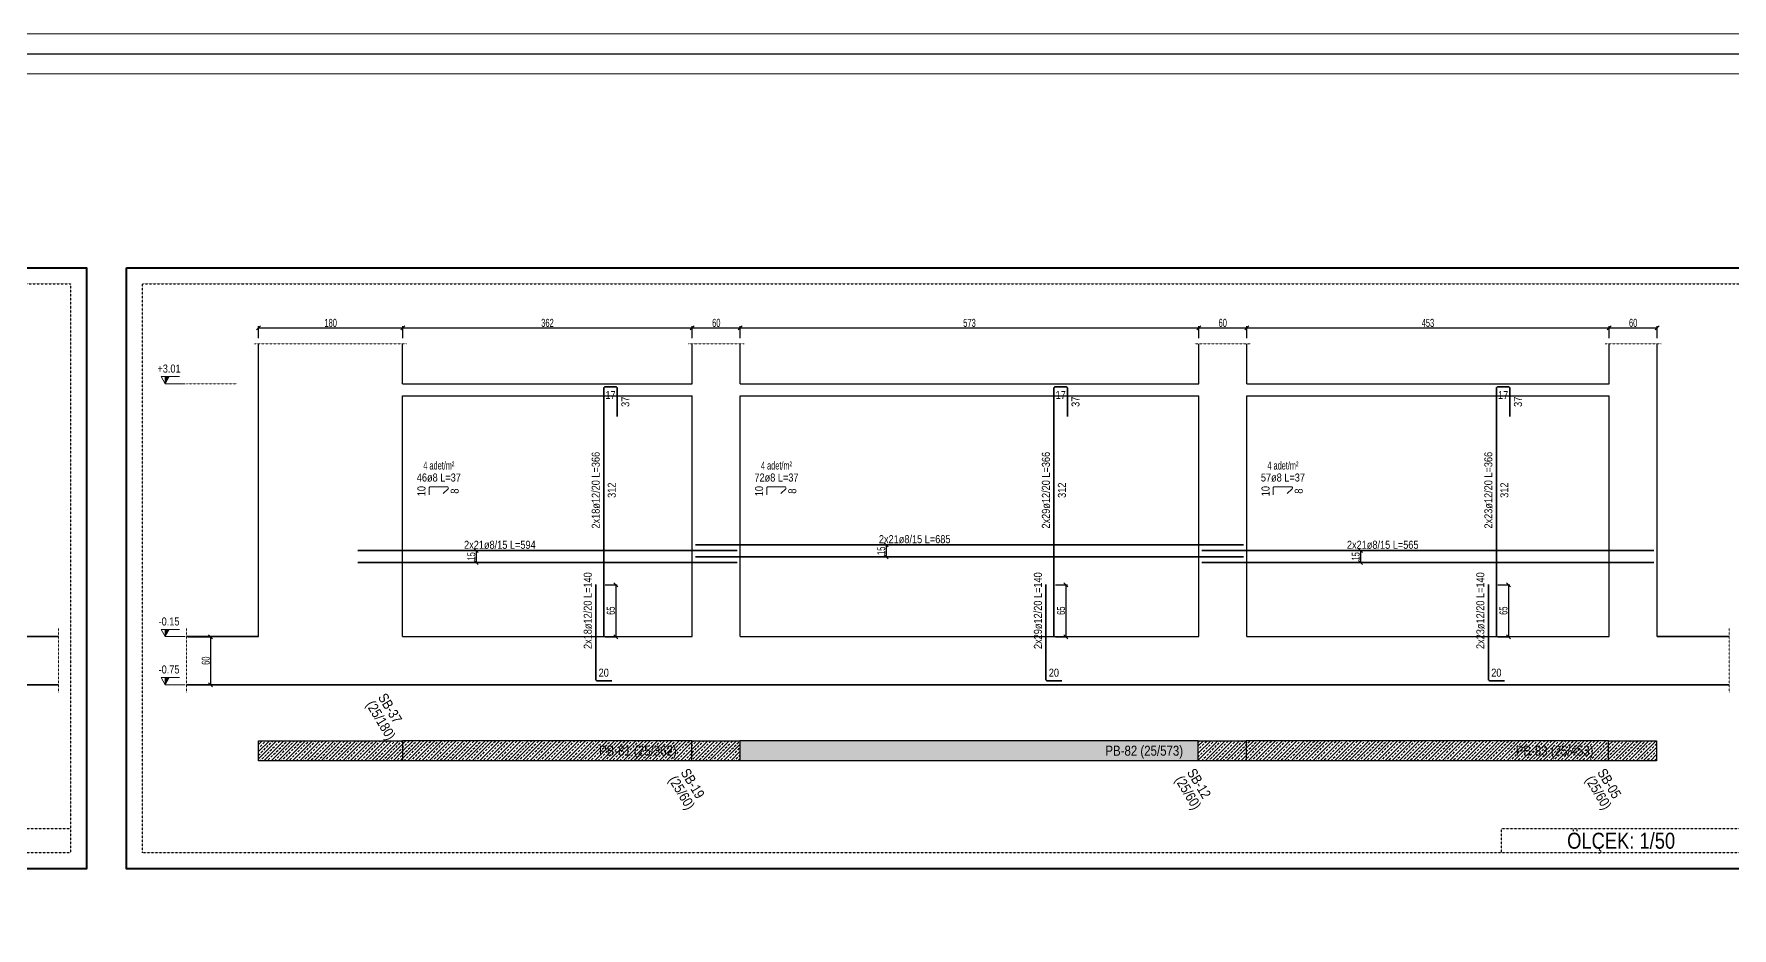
# Model space of a CAD drawing. Header units: millimetres. Extents: x -267 to 94375, y 6431 to 10838.
# Drawn here: x 48595 to 50718, y 9615 to 10732 of the extents above; entities that cross this region are included whole.
import ezdxf
from ezdxf.enums import TextEntityAlignment as Align

# ---------------------------------------------------------------- set-up
doc = ezdxf.new("R2010")
doc.units = ezdxf.units.MM
doc.header["$LTSCALE"] = 0.0001
doc.linetypes.add('DASHED', pattern=[19.05, 12.7, -6.35])
for name, color, linetype, lineweight in [('CIROZ (BEYKENT)', 140, 'Continuous', 20), ('DETAY ANTET (BEYKENT)', 5, 'Continuous', 40), ('DONATI (BEYKENT)', 4, 'Continuous', 35), ('DONATI YAZISI (BEYKENT)', 3, 'Continuous', 20), ('DOSEME (BEYKENT)', 2, 'Continuous', 30), ('KESIT GORUNUS (BEYKENT)', 253, 'DASHED', 20), ('KESIT SINIRI (BEYKENT)', 241, 'DASHED', 20), ('KOLON (BEYKENT)', 3, 'Continuous', 30), ('KOLON ISMI (BEYKENT)', 91, 'Continuous', 20), ('KOT CIZGI (BEYKENT)', 120, 'Continuous', 20), ('KOT YAZI (BEYKENT)', 7, 'Continuous', 20), ('OLCU (BEYKENT)', 14, 'Continuous', 20), ('PERDE (BEYKENT)', 6, 'Continuous', 30), ('PERDE ISMI (BEYKENT)', 240, 'Continuous', 20), ('SHEETSUMMARY-50', 152, 'Continuous', 20), ('SheetView', 40, 'Continuous', 20), ('SheetViewOut', 231, 'Continuous', 20), ('TARAMA (BEYKENT)', 252, 'Continuous', 25), ('TEMEL (BEYKENT)', 2, 'Continuous', 35), ('YAZI (BEYKENT)', 140, 'Continuous', 20)]:
    doc.layers.add(name, color=color, linetype=linetype, lineweight=lineweight)
doc.styles.add('DONATI YAZISI (BEYKENT)', font='')
doc.styles.add('KLNOLC-50', font='bahnschrift light condensed', dxfattribs={"width": 0.75, "height": 10})
doc.styles.add('KOT (BEYKENT)', font='')
doc.styles.add('YAZI (BEYKENT)', font='')
doc.styles.get('DONATI YAZISI (BEYKENT)').set_extended_font_data('Bahnschrift Light Condensed')
doc.styles.get('KOT (BEYKENT)').set_extended_font_data('Bahnschrift Light Condensed')
doc.styles.get('YAZI (BEYKENT)').set_extended_font_data('Bahnschrift Light Condensed')
doc.dimstyles.new('KLNOLC-50', dxfattribs={"dimtxt": 10, "dimasz": 5, "dimexe": 2, "dimexo": 2, "dimgap": 1, "dimtad": 1, "dimdec": 1, "dimrnd": 0.5, "dimzin": 12, "dimdsep": 46, "dimtxsty": 'KLNOLC-50', "dimblk": 'OBLIQUE', "dimblk1": 'OBLIQUE', "dimblk2": 'OBLIQUE', "dimcen": 0, "dimclrt": 7, "dimadec": 0, "dimazin": 0, "dimtfac": 1, "dimtdec": 4, "dimtix": 1, "dimtmove": 2, "dimatfit": 3, "dimfxl": 1, "dimtzin": 0, "dimarcsym": 0})
pattern_1 = [(45, (5257.2945, -1697.129), (-4.4901281, 4.4901281), []), (45, (5261.7847, -1697.129), (-4.4901281, 4.4901281), [3.175, -1.5875])]

# ---------------------------------------------------------------- blocks, each defined once
blk = doc.blocks.new('_Oblique')
at = {"color": 0, "linetype": 'ByBlock', "lineweight": -2}
blk.add_line((-0.5, -0.5), (0.5, 0.5), dxfattribs=at)
blk = doc.blocks.new('*D373')
at = {"layer": 'DEFPOINTS', "color": 0, "lineweight": -3, "transparency": 16777216}
for p in [(48786, 9978.6), (48786, 9918.6), (48816, 9918.6)]:
    blk.add_point(p, dxfattribs=at)
at = {"layer": 'OLCU (BEYKENT)', "color": 0, "lineweight": -2, "transparency": 16777216}
for p, q in [((48788, 9978.6), (48818, 9978.6)), ((48816, 9978.6), (48816, 9918.6)), ((48788, 9918.6), (48818, 9918.6))]:
    blk.add_line(p, q, dxfattribs=at)
at = {"layer": 'OLCU (BEYKENT)', "color": 0, "lineweight": -2, "transparency": 16777216, "xscale": 5, "yscale": 5, "zscale": 5}
for p, rotation in [((48816, 9978.6), 90), ((48816, 9918.6), 270)]:
    blk.add_blockref('_Oblique', p, dxfattribs=dict(at, rotation=rotation))
at = {"layer": 'OLCU (BEYKENT)', "color": 7, "transparency": 16777216, "insert": (48809.9, 9948.6), "char_height": 10, "attachment_point": 5, "rotation": 90, "style": 'KLNOLC-50'}
blk.add_mtext('60', dxfattribs=at)
blk = doc.blocks.new('*D374')
at = {"layer": 'DEFPOINTS', "color": 0, "lineweight": -3, "transparency": 16777216}
for p in [(49056, 10364.6), (48876, 10349.6), (49056, 10349.6)]:
    blk.add_point(p, dxfattribs=at)
at = {"layer": 'OLCU (BEYKENT)', "color": 0, "lineweight": -2, "transparency": 16777216}
for p, q in [((48876, 10351.6), (48876, 10366.6)), ((48876, 10364.6), (49056, 10364.6)), ((49056, 10351.6), (49056, 10366.6))]:
    blk.add_line(p, q, dxfattribs=at)
at = {"layer": 'OLCU (BEYKENT)', "color": 0, "lineweight": -2, "transparency": 16777216, "xscale": 5, "yscale": 5, "zscale": 5, "rotation": 180}
blk.add_blockref('_Oblique', (48876, 10364.6), dxfattribs=at)
at = {"layer": 'OLCU (BEYKENT)', "color": 0, "lineweight": -2, "transparency": 16777216, "xscale": 5, "yscale": 5, "zscale": 5}
blk.add_blockref('_Oblique', (49056, 10364.6), dxfattribs=at)
at = {"layer": 'OLCU (BEYKENT)', "color": 7, "transparency": 16777216, "insert": (48966, 10370.7), "char_height": 10, "attachment_point": 5, "style": 'KLNOLC-50'}
blk.add_mtext('180', dxfattribs=at)
blk = doc.blocks.new('*D375')
at = {"layer": 'DEFPOINTS', "color": 0, "lineweight": -3, "transparency": 16777216}
for p in [(49418, 10364.6), (49056, 10349.6), (49418, 10349.6)]:
    blk.add_point(p, dxfattribs=at)
at = {"layer": 'OLCU (BEYKENT)', "color": 0, "lineweight": -2, "transparency": 16777216}
for p, q in [((49056, 10351.6), (49056, 10366.6)), ((49056, 10364.6), (49418, 10364.6)), ((49418, 10351.6), (49418, 10366.6))]:
    blk.add_line(p, q, dxfattribs=at)
at = {"layer": 'OLCU (BEYKENT)', "color": 0, "lineweight": -2, "transparency": 16777216, "xscale": 5, "yscale": 5, "zscale": 5, "rotation": 180}
blk.add_blockref('_Oblique', (49056, 10364.6), dxfattribs=at)
at = {"layer": 'OLCU (BEYKENT)', "color": 0, "lineweight": -2, "transparency": 16777216, "xscale": 5, "yscale": 5, "zscale": 5}
blk.add_blockref('_Oblique', (49418, 10364.6), dxfattribs=at)
at = {"layer": 'OLCU (BEYKENT)', "color": 7, "transparency": 16777216, "insert": (49237, 10370.7), "char_height": 10, "attachment_point": 5, "style": 'KLNOLC-50'}
blk.add_mtext('362', dxfattribs=at)
blk = doc.blocks.new('*D376')
at = {"layer": 'DEFPOINTS', "color": 0, "lineweight": -3, "transparency": 16777216}
for p in [(49478, 10364.6), (49418, 10349.6), (49478, 10349.6)]:
    blk.add_point(p, dxfattribs=at)
at = {"layer": 'OLCU (BEYKENT)', "color": 0, "lineweight": -2, "transparency": 16777216}
for p, q in [((49418, 10351.6), (49418, 10366.6)), ((49418, 10364.6), (49478, 10364.6)), ((49478, 10351.6), (49478, 10366.6))]:
    blk.add_line(p, q, dxfattribs=at)
at = {"layer": 'OLCU (BEYKENT)', "color": 0, "lineweight": -2, "transparency": 16777216, "xscale": 5, "yscale": 5, "zscale": 5, "rotation": 180}
blk.add_blockref('_Oblique', (49418, 10364.6), dxfattribs=at)
at = {"layer": 'OLCU (BEYKENT)', "color": 0, "lineweight": -2, "transparency": 16777216, "xscale": 5, "yscale": 5, "zscale": 5}
blk.add_blockref('_Oblique', (49478, 10364.6), dxfattribs=at)
at = {"layer": 'OLCU (BEYKENT)', "color": 7, "transparency": 16777216, "insert": (49448, 10370.7), "char_height": 10, "attachment_point": 5, "style": 'KLNOLC-50'}
blk.add_mtext('60', dxfattribs=at)
blk = doc.blocks.new('*D377')
at = {"layer": 'DEFPOINTS', "color": 0, "lineweight": -3, "transparency": 16777216}
for p in [(50051, 10364.6), (49478, 10349.6), (50051, 10349.6)]:
    blk.add_point(p, dxfattribs=at)
at = {"layer": 'OLCU (BEYKENT)', "color": 0, "lineweight": -2, "transparency": 16777216}
for p, q in [((49478, 10351.6), (49478, 10366.6)), ((49478, 10364.6), (50051, 10364.6)), ((50051, 10351.6), (50051, 10366.6))]:
    blk.add_line(p, q, dxfattribs=at)
at = {"layer": 'OLCU (BEYKENT)', "color": 0, "lineweight": -2, "transparency": 16777216, "xscale": 5, "yscale": 5, "zscale": 5, "rotation": 180}
blk.add_blockref('_Oblique', (49478, 10364.6), dxfattribs=at)
at = {"layer": 'OLCU (BEYKENT)', "color": 0, "lineweight": -2, "transparency": 16777216, "xscale": 5, "yscale": 5, "zscale": 5}
blk.add_blockref('_Oblique', (50051, 10364.6), dxfattribs=at)
at = {"layer": 'OLCU (BEYKENT)', "color": 7, "transparency": 16777216, "insert": (49764.5, 10370.7), "char_height": 10, "attachment_point": 5, "style": 'KLNOLC-50'}
blk.add_mtext('573', dxfattribs=at)
blk = doc.blocks.new('*D378')
at = {"layer": 'DEFPOINTS', "color": 0, "lineweight": -3, "transparency": 16777216}
for p in [(50111, 10364.6), (50051, 10349.6), (50111, 10349.6)]:
    blk.add_point(p, dxfattribs=at)
at = {"layer": 'OLCU (BEYKENT)', "color": 0, "lineweight": -2, "transparency": 16777216}
for p, q in [((50051, 10351.6), (50051, 10366.6)), ((50051, 10364.6), (50111, 10364.6)), ((50111, 10351.6), (50111, 10366.6))]:
    blk.add_line(p, q, dxfattribs=at)
at = {"layer": 'OLCU (BEYKENT)', "color": 0, "lineweight": -2, "transparency": 16777216, "xscale": 5, "yscale": 5, "zscale": 5, "rotation": 180}
blk.add_blockref('_Oblique', (50051, 10364.6), dxfattribs=at)
at = {"layer": 'OLCU (BEYKENT)', "color": 0, "lineweight": -2, "transparency": 16777216, "xscale": 5, "yscale": 5, "zscale": 5}
blk.add_blockref('_Oblique', (50111, 10364.6), dxfattribs=at)
at = {"layer": 'OLCU (BEYKENT)', "color": 7, "transparency": 16777216, "insert": (50081, 10370.7), "char_height": 10, "attachment_point": 5, "style": 'KLNOLC-50'}
blk.add_mtext('60', dxfattribs=at)
blk = doc.blocks.new('*D379')
at = {"layer": 'DEFPOINTS', "color": 0, "lineweight": -3, "transparency": 16777216}
for p in [(50564, 10364.6), (50111, 10349.6), (50564, 10349.6)]:
    blk.add_point(p, dxfattribs=at)
at = {"layer": 'OLCU (BEYKENT)', "color": 0, "lineweight": -2, "transparency": 16777216}
for p, q in [((50111, 10351.6), (50111, 10366.6)), ((50111, 10364.6), (50564, 10364.6)), ((50564, 10351.6), (50564, 10366.6))]:
    blk.add_line(p, q, dxfattribs=at)
at = {"layer": 'OLCU (BEYKENT)', "color": 0, "lineweight": -2, "transparency": 16777216, "xscale": 5, "yscale": 5, "zscale": 5, "rotation": 180}
blk.add_blockref('_Oblique', (50111, 10364.6), dxfattribs=at)
at = {"layer": 'OLCU (BEYKENT)', "color": 0, "lineweight": -2, "transparency": 16777216, "xscale": 5, "yscale": 5, "zscale": 5}
blk.add_blockref('_Oblique', (50564, 10364.6), dxfattribs=at)
at = {"layer": 'OLCU (BEYKENT)', "color": 7, "transparency": 16777216, "insert": (50337.5, 10370.7), "char_height": 10, "attachment_point": 5, "style": 'KLNOLC-50'}
blk.add_mtext('453', dxfattribs=at)
blk = doc.blocks.new('*D380')
at = {"layer": 'DEFPOINTS', "color": 0, "lineweight": -3, "transparency": 16777216}
for p in [(50624, 10364.6), (50564, 10349.6), (50624, 10349.6)]:
    blk.add_point(p, dxfattribs=at)
at = {"layer": 'OLCU (BEYKENT)', "color": 0, "lineweight": -2, "transparency": 16777216}
for p, q in [((50564, 10351.6), (50564, 10366.6)), ((50564, 10364.6), (50624, 10364.6)), ((50624, 10351.6), (50624, 10366.6))]:
    blk.add_line(p, q, dxfattribs=at)
at = {"layer": 'OLCU (BEYKENT)', "color": 0, "lineweight": -2, "transparency": 16777216, "xscale": 5, "yscale": 5, "zscale": 5, "rotation": 180}
blk.add_blockref('_Oblique', (50564, 10364.6), dxfattribs=at)
at = {"layer": 'OLCU (BEYKENT)', "color": 0, "lineweight": -2, "transparency": 16777216, "xscale": 5, "yscale": 5, "zscale": 5}
blk.add_blockref('_Oblique', (50624, 10364.6), dxfattribs=at)
at = {"layer": 'OLCU (BEYKENT)', "color": 7, "transparency": 16777216, "insert": (50594, 10370.7), "char_height": 10, "attachment_point": 5, "style": 'KLNOLC-50'}
blk.add_mtext('60', dxfattribs=at)
blk = doc.blocks.new('*D381')
at = {"layer": 'DEFPOINTS', "color": 0, "lineweight": -3, "transparency": 16777216}
for p in [(49307.3, 10043.6), (49307.3, 9978.6), (49322.3, 9978.6)]:
    blk.add_point(p, dxfattribs=at)
at = {"layer": 'OLCU (BEYKENT)', "color": 0, "lineweight": -2, "transparency": 16777216}
for p, q in [((49309.3, 10043.6), (49324.3, 10043.6)), ((49322.3, 10043.6), (49322.3, 9978.6)), ((49309.3, 9978.6), (49324.3, 9978.6))]:
    blk.add_line(p, q, dxfattribs=at)
at = {"layer": 'OLCU (BEYKENT)', "color": 0, "lineweight": -2, "transparency": 16777216, "xscale": 5, "yscale": 5, "zscale": 5}
for p, rotation in [((49322.3, 10043.6), 90), ((49322.3, 9978.6), 270)]:
    blk.add_blockref('_Oblique', p, dxfattribs=dict(at, rotation=rotation))
at = {"layer": 'OLCU (BEYKENT)', "color": 7, "transparency": 16777216, "insert": (49316.2, 10011.1), "char_height": 10, "attachment_point": 5, "rotation": 90, "style": 'KLNOLC-50'}
blk.add_mtext('65', dxfattribs=at)
blk = doc.blocks.new('*D382')
at = {"layer": 'DEFPOINTS', "color": 0, "lineweight": -3, "transparency": 16777216}
for p in [(49137.9, 10086.5), (49137.9, 10071.5), (49147.9, 10071.5)]:
    blk.add_point(p, dxfattribs=at)
at = {"layer": 'OLCU (BEYKENT)', "color": 0, "lineweight": -2, "transparency": 16777216}
for p, q in [((49139.9, 10086.5), (49149.9, 10086.5)), ((49147.9, 10086.5), (49147.9, 10071.5)), ((49139.9, 10071.5), (49149.9, 10071.5))]:
    blk.add_line(p, q, dxfattribs=at)
at = {"layer": 'OLCU (BEYKENT)', "color": 0, "lineweight": -2, "transparency": 16777216, "xscale": 5, "yscale": 5, "zscale": 5}
for p, rotation in [((49147.9, 10086.5), 90), ((49147.9, 10071.5), 270)]:
    blk.add_blockref('_Oblique', p, dxfattribs=dict(at, rotation=rotation))
at = {"layer": 'OLCU (BEYKENT)', "color": 7, "transparency": 16777216, "insert": (49141.8, 10079), "char_height": 10, "attachment_point": 5, "rotation": 90, "style": 'KLNOLC-50'}
blk.add_mtext('15', dxfattribs=at)
blk = doc.blocks.new('*D383')
at = {"layer": 'DEFPOINTS', "color": 0, "lineweight": -3, "transparency": 16777216}
for p in [(49870, 10043.6), (49870, 9978.6), (49885, 9978.6)]:
    blk.add_point(p, dxfattribs=at)
at = {"layer": 'OLCU (BEYKENT)', "color": 0, "lineweight": -2, "transparency": 16777216}
for p, q in [((49872, 10043.6), (49887, 10043.6)), ((49885, 10043.6), (49885, 9978.6)), ((49872, 9978.6), (49887, 9978.6))]:
    blk.add_line(p, q, dxfattribs=at)
at = {"layer": 'OLCU (BEYKENT)', "color": 0, "lineweight": -2, "transparency": 16777216, "xscale": 5, "yscale": 5, "zscale": 5}
for p, rotation in [((49885, 10043.6), 90), ((49885, 9978.6), 270)]:
    blk.add_blockref('_Oblique', p, dxfattribs=dict(at, rotation=rotation))
at = {"layer": 'OLCU (BEYKENT)', "color": 7, "transparency": 16777216, "insert": (49878.9, 10011.1), "char_height": 10, "attachment_point": 5, "rotation": 90, "style": 'KLNOLC-50'}
blk.add_mtext('65', dxfattribs=at)
blk = doc.blocks.new('*D384')
at = {"layer": 'DEFPOINTS', "color": 0, "lineweight": -3, "transparency": 16777216}
for p in [(49650.3, 10093.5), (49650.3, 10078.5), (49660.3, 10078.5)]:
    blk.add_point(p, dxfattribs=at)
at = {"layer": 'OLCU (BEYKENT)', "color": 0, "lineweight": -2, "transparency": 16777216}
for p, q in [((49652.3, 10093.5), (49662.3, 10093.5)), ((49660.3, 10093.5), (49660.3, 10078.5)), ((49652.3, 10078.5), (49662.3, 10078.5))]:
    blk.add_line(p, q, dxfattribs=at)
at = {"layer": 'OLCU (BEYKENT)', "color": 0, "lineweight": -2, "transparency": 16777216, "xscale": 5, "yscale": 5, "zscale": 5}
for p, rotation in [((49660.3, 10093.5), 90), ((49660.3, 10078.5), 270)]:
    blk.add_blockref('_Oblique', p, dxfattribs=dict(at, rotation=rotation))
at = {"layer": 'OLCU (BEYKENT)', "color": 7, "transparency": 16777216, "insert": (49654.2, 10086), "char_height": 10, "attachment_point": 5, "rotation": 90, "style": 'KLNOLC-50'}
blk.add_mtext('15', dxfattribs=at)
blk = doc.blocks.new('*D385')
at = {"layer": 'DEFPOINTS', "color": 0, "lineweight": -3, "transparency": 16777216}
for p in [(50423, 10043.6), (50423, 9978.6), (50438, 9978.6)]:
    blk.add_point(p, dxfattribs=at)
at = {"layer": 'OLCU (BEYKENT)', "color": 0, "lineweight": -2, "transparency": 16777216}
for p, q in [((50425, 10043.6), (50440, 10043.6)), ((50438, 10043.6), (50438, 9978.6)), ((50425, 9978.6), (50440, 9978.6))]:
    blk.add_line(p, q, dxfattribs=at)
at = {"layer": 'OLCU (BEYKENT)', "color": 0, "lineweight": -2, "transparency": 16777216, "xscale": 5, "yscale": 5, "zscale": 5}
for p, rotation in [((50438, 10043.6), 90), ((50438, 9978.6), 270)]:
    blk.add_blockref('_Oblique', p, dxfattribs=dict(at, rotation=rotation))
at = {"layer": 'OLCU (BEYKENT)', "color": 7, "transparency": 16777216, "insert": (50431.9, 10011.1), "char_height": 10, "attachment_point": 5, "rotation": 90, "style": 'KLNOLC-50'}
blk.add_mtext('65', dxfattribs=at)
blk = doc.blocks.new('*D386')
at = {"layer": 'DEFPOINTS', "color": 0, "lineweight": -3, "transparency": 16777216}
for p in [(50243.3, 10086.5), (50243.3, 10071.5), (50253.3, 10071.5)]:
    blk.add_point(p, dxfattribs=at)
at = {"layer": 'OLCU (BEYKENT)', "color": 0, "lineweight": -2, "transparency": 16777216}
for p, q in [((50245.3, 10086.5), (50255.3, 10086.5)), ((50253.3, 10086.5), (50253.3, 10071.5)), ((50245.3, 10071.5), (50255.3, 10071.5))]:
    blk.add_line(p, q, dxfattribs=at)
at = {"layer": 'OLCU (BEYKENT)', "color": 0, "lineweight": -2, "transparency": 16777216, "xscale": 5, "yscale": 5, "zscale": 5}
for p, rotation in [((50253.3, 10086.5), 90), ((50253.3, 10071.5), 270)]:
    blk.add_blockref('_Oblique', p, dxfattribs=dict(at, rotation=rotation))
at = {"layer": 'OLCU (BEYKENT)', "color": 7, "transparency": 16777216, "insert": (50247.2, 10079), "char_height": 10, "attachment_point": 5, "rotation": 90, "style": 'KLNOLC-50'}
blk.add_mtext('15', dxfattribs=at)

msp = doc.modelspace()

# ---------------------------------------------------------------- hatches: boundary and pattern name
at = {"layer": 'TARAMA (BEYKENT)'}
h = msp.add_hatch(dxfattribs=at)
h.set_pattern_fill('ANSI33', color=256, style=0)
h.set_pattern_definition(pattern_1)
h.paths.add_polyline_path([(49055.96, 9848.64), (49055.96, 9823.64), (48875.96, 9823.64), (48875.96, 9848.64)], flags=0)
at = {"layer": 'TARAMA (BEYKENT)', "lineweight": -3}
h = msp.add_hatch(dxfattribs=at)
h.set_pattern_fill('ANSI33', color=256)
h.set_pattern_definition(pattern_1)
h.paths.add_polyline_path([(49417.52, 9823.64), (49417.52, 9848.64), (49055.96, 9848.64), (49055.96, 9825), (49056.78, 9823.65)])
at = {"layer": 'TARAMA (BEYKENT)'}
h = msp.add_hatch(dxfattribs=at)
h.set_pattern_fill('ANSI33', color=256, style=0)
h.set_pattern_definition(pattern_1)
h.paths.add_polyline_path([(49477.52, 9848.63), (49477.52, 9823.63), (49417.52, 9823.63), (49417.52, 9848.63)], flags=0)
h = msp.add_hatch(dxfattribs=at)
h.set_pattern_fill('ANSI33', color=256, style=0)
h.set_pattern_definition(pattern_1)
h.paths.add_polyline_path([(50050.37, 9848.63), (50050.37, 9823.63), (49477.52, 9823.63), (49477.52, 9848.63)])
h = msp.add_hatch(dxfattribs=at)
h.set_pattern_fill('ANSI33', color=256, style=0)
h.set_pattern_definition(pattern_1)
h.paths.add_polyline_path([(50110.37, 9848.63), (50110.37, 9823.63), (50050.37, 9823.63), (50050.37, 9848.63)], flags=0)
h = msp.add_hatch(dxfattribs=at)
h.set_pattern_fill('ANSI33', color=256, style=0)
h.set_pattern_definition(pattern_1)
h.paths.add_polyline_path([(50563.22, 9848.63), (50563.22, 9823.63), (50110.37, 9823.63), (50110.37, 9848.63)])
h = msp.add_hatch(dxfattribs=at)
h.set_pattern_fill('ANSI33', color=256, style=0)
h.set_pattern_definition(pattern_1)
h.paths.add_polyline_path([(50623.22, 9848.63), (50623.22, 9823.63), (50563.22, 9823.63), (50563.22, 9848.63)], flags=0)

# ---------------------------------------------------------------- linework, layer by layer
at = {"layer": 'CIROZ (BEYKENT)'}
for points in [[(49106.72, 10157.45), (49112.73, 10163.46, 0.6681786), (49111.67, 10166.02), (49090.46, 10166.02, 0.4142136), (49088.96, 10164.52), (49088.96, 10156.02)], [(49528.72, 10157.45), (49534.73, 10163.46, 0.6681786), (49533.67, 10166.02), (49512.46, 10166.02, 0.4142136), (49510.96, 10164.52), (49510.96, 10156.02)], [(50161.72, 10157.45), (50167.73, 10163.46, 0.6681786), (50166.67, 10166.02), (50145.46, 10166.02, 0.4142136), (50143.96, 10164.52), (50143.96, 10156.02)]]:
    msp.add_lwpolyline(points, format="xyb", dxfattribs=at)
at = {"layer": 'DETAY ANTET (BEYKENT)'}
for points in [[(47740.96, 10439.64), (48660.96, 10439.64), (48660.96, 9688.64), (47740.96, 9688.64), (47740.96, 10439.64)], [(48710.96, 10439.64), (50748.96, 10439.64), (50748.96, 9688.64), (48710.96, 9688.64), (48710.96, 10439.64)]]:
    msp.add_lwpolyline(points, close=True, dxfattribs=at)
at = {"layer": 'DETAY ANTET (BEYKENT)', "color": 7, "linetype": 'DASHED', "lineweight": -3, "ltscale": 2}
for points in [[(47760.96, 10419.64), (48640.96, 10419.64), (48640.96, 9708.64), (47760.96, 9708.64)], [(48730.96, 10419.64), (50728.96, 10419.64), (50728.96, 9708.64), (48730.96, 9708.64)]]:
    msp.add_lwpolyline(points, close=True, dxfattribs=at)
for points in [[(48640.96, 9738.64), (48340.96, 9738.64), (48340.96, 9708.64)], [(50728.96, 9738.64), (50428.96, 9738.64), (50428.96, 9708.64)]]:
    msp.add_lwpolyline(points, dxfattribs=at)
at = {"layer": 'DONATI (BEYKENT)'}
for p, q in [((48999.96, 10086.47), (49473.96, 10086.47)), ((49421.96, 10093.47), (50106.96, 10093.47)), ((50054.96, 10086.47), (50619.96, 10086.47)), ((48999.96, 10071.47), (49473.96, 10071.47)), ((49421.96, 10078.47), (50106.96, 10078.47)), ((50054.96, 10071.47), (50619.96, 10071.47))]:
    msp.add_line(p, q, dxfattribs=at)
for points in [[(49307.29, 9978.64), (49307.29, 10289.14, -0.4142136), (49308.79, 10290.64), (49322.79, 10290.64, -0.4142136), (49324.29, 10289.14), (49324.29, 10253.64)], [(49869.96, 9978.64), (49869.96, 10289.14, -0.4142136), (49871.46, 10290.64), (49885.46, 10290.64, -0.4142136), (49886.96, 10289.14), (49886.96, 10253.64)], [(50422.96, 9978.64), (50422.96, 10289.14, -0.4142136), (50424.46, 10290.64), (50438.46, 10290.64, -0.4142136), (50439.96, 10289.14), (50439.96, 10253.64)], [(49297.29, 10043.64), (49297.29, 9925.14, 0.4142136), (49298.79, 9923.64), (49317.29, 9923.64)], [(49859.96, 10043.64), (49859.96, 9925.14, 0.4142136), (49861.46, 9923.64), (49879.96, 9923.64)], [(50412.96, 10043.64), (50412.96, 9925.14, 0.4142136), (50414.46, 9923.64), (50432.96, 9923.64)]]:
    msp.add_lwpolyline(points, format="xyb", dxfattribs=at)
at = {"layer": 'DOSEME (BEYKENT)'}
for p, q in [((49055.96, 10294.64), (49417.96, 10294.64)), ((49477.96, 10294.64), (50050.96, 10294.64)), ((50110.96, 10294.64), (50563.96, 10294.64)), ((49055.96, 10279.64), (49417.96, 10279.64)), ((49477.96, 10279.64), (50050.96, 10279.64)), ((50110.96, 10279.64), (50563.96, 10279.64)), ((49055.96, 9978.64), (49417.96, 9978.64)), ((49477.96, 9978.64), (50050.96, 9978.64)), ((50110.96, 9978.64), (50563.96, 9978.64))]:
    msp.add_line(p, q, dxfattribs=at)
at = {"layer": 'KESIT GORUNUS (BEYKENT)'}
msp.add_line((48785.96, 10294.64), (48848.96, 10294.64), dxfattribs=at)
at = {"layer": 'KESIT SINIRI (BEYKENT)'}
for p, q in [((48870.96, 10344.64), (49060.96, 10344.64)), ((49412.96, 10344.64), (49482.96, 10344.64)), ((50045.96, 10344.64), (50115.96, 10344.64)), ((50558.96, 10344.64), (50628.96, 10344.64)), ((48625.96, 9988.64), (48625.96, 9908.64)), ((48785.96, 9988.64), (48785.96, 9908.64)), ((50713.96, 9988.64), (50713.96, 9908.64))]:
    msp.add_line(p, q, dxfattribs=at)
at = {"layer": 'KOLON (BEYKENT)'}
for points in [[(49055.96, 9848.64), (49055.96, 9823.64), (48875.96, 9823.64), (48875.96, 9848.64)], [(49477.52, 9848.63), (49477.52, 9823.63), (49417.52, 9823.63), (49417.52, 9848.63)], [(50110.37, 9848.63), (50110.37, 9823.63), (50050.37, 9823.63), (50050.37, 9848.63)], [(50623.22, 9848.63), (50623.22, 9823.63), (50563.22, 9823.63), (50563.22, 9848.63)]]:
    msp.add_lwpolyline(points, close=True, dxfattribs=at)
at = {"layer": 'KOT CIZGI (BEYKENT)'}
for p, q in [((48758.96, 10294.64), (48783.96, 10294.64)), ((48758.96, 9978.64), (48783.96, 9978.64)), ((48758.96, 9918.64), (48783.96, 9918.64))]:
    msp.add_line(p, q, dxfattribs=at)
for points in [[(48758.96, 10294.64), (48758.96, 10303.64), (48763.96, 10303.64), (48758.96, 10294.64), (48753.96, 10303.64), (48776.96, 10303.64)], [(48758.96, 9978.64), (48758.96, 9987.64), (48763.96, 9987.64), (48758.96, 9978.64), (48753.96, 9987.64), (48776.96, 9987.64)], [(48758.96, 9918.64), (48758.96, 9927.64), (48763.96, 9927.64), (48758.96, 9918.64), (48753.96, 9927.64), (48776.96, 9927.64)]]:
    msp.add_lwpolyline(points, dxfattribs=at)
for points in [[(48758.96, 10294.64), (48758.96, 10303.64), (48763.96, 10303.64)], [(48758.96, 9978.64), (48758.96, 9987.64), (48763.96, 9987.64)], [(48758.96, 9918.64), (48758.96, 9927.64), (48763.96, 9927.64)]]:
    msp.add_solid(points, dxfattribs=at)
at = {"layer": 'PERDE (BEYKENT)'}
for p, q in [((48875.96, 9978.64), (48875.96, 10344.64)), ((49055.96, 10294.64), (49055.96, 10344.64)), ((49417.96, 10294.64), (49417.96, 10344.64)), ((49477.96, 10294.64), (49477.96, 10344.64)), ((50050.96, 10294.64), (50050.96, 10344.64)), ((50110.96, 10294.64), (50110.96, 10344.64)), ((50563.96, 10294.64), (50563.96, 10344.64)), ((50623.96, 9978.64), (50623.96, 10344.64)), ((49055.96, 9978.64), (49055.96, 10279.64)), ((49417.96, 9978.64), (49417.96, 10279.64)), ((49477.96, 9978.64), (49477.96, 10279.64)), ((50050.96, 9978.64), (50050.96, 10279.64)), ((50110.96, 9978.64), (50110.96, 10279.64)), ((50563.96, 9978.64), (50563.96, 10279.64)), ((49417.52, 9848.64), (49055.86, 9848.64)), ((50050.37, 9848.63), (49477.52, 9848.64)), ((50563.32, 9848.63), (50110.37, 9848.63)), ((49417.52, 9823.64), (49055.86, 9823.65)), ((50050.37, 9823.64), (49477.52, 9823.64)), ((50563.32, 9823.64), (50110.37, 9823.64))]:
    msp.add_line(p, q, dxfattribs=at)
at = {"layer": 'SHEETSUMMARY-50', "const_width": 2, "flags": 128}
msp.add_lwpolyline([(39580.33, 6556.81), (57139.42, 6556.81), (57139.42, 10706.81), (39580.33, 10706.81)], close=True, dxfattribs=at)
at = {"layer": 'SheetView'}
msp.add_lwpolyline([(39605.33, 6581.81), (56514.42, 6581.81), (56514.42, 10681.81), (39605.33, 10681.81)], close=True, dxfattribs=at)
at = {"layer": 'SheetViewOut'}
msp.add_lwpolyline([(39555.33, 6531.81), (57164.42, 6531.81), (57164.42, 10731.81), (39555.33, 10731.81)], close=True, dxfattribs=at)
at = {"layer": 'TEMEL (BEYKENT)'}
for p, q in [((48625.96, 9978.64), (48535.96, 9978.64)), ((48785.96, 9978.64), (48875.96, 9978.64)), ((50713.96, 9978.64), (50623.96, 9978.64)), ((47815.96, 9918.64), (48625.96, 9918.64)), ((48785.96, 9918.64), (50713.96, 9918.64))]:
    msp.add_line(p, q, dxfattribs=at)

# ---------------------------------------------------------------- texts
at = {"layer": 'DONATI YAZISI (BEYKENT)', "style": 'DONATI YAZISI (BEYKENT)'}
for s, p in [('17', (49315.79, 10280.64)), ('17', (49878.46, 10280.64)), ('17', (50431.46, 10280.64)), ('46ø8 L=37', (49101.21, 10177.52)), ('72ø8 L=37', (49523.21, 10177.52)), ('57ø8 L=37', (50156.21, 10177.52)), ('2x21ø8/15 L=685', (49695.96, 10100.47)), ('2x21ø8/15 L=594', (49177.49, 10093.47)), ('2x21ø8/15 L=565', (50280.96, 10093.47)), ('20', (49307.29, 9933.64)), ('20', (49869.96, 9933.64)), ('20', (50422.96, 9933.64))]:
    msp.add_text(s, height=10, dxfattribs=at).set_placement(p, align=Align.MIDDLE_CENTER)
for s, p in [('37', (49334.29, 10272.14)), ('37', (49896.96, 10272.14)), ('37', (50449.96, 10272.14)), ('2x18ø12/20 L=366', (49297.29, 10161.64)), ('2x29ø12/20 L=366', (49859.96, 10161.64)), ('2x23ø12/20 L=366', (50412.96, 10161.64)), ('10', (49079.46, 10160.52)), ('312', (49317.29, 10161.64)), ('10', (49501.46, 10160.52)), ('312', (49879.96, 10161.64)), ('10', (50134.46, 10160.52)), ('312', (50432.96, 10161.64)), ('8', (49120.96, 10160.52)), ('8', (49542.96, 10160.52)), ('8', (50175.96, 10160.52)), ('2x18ø12/20 L=140', (49287.29, 10011.14)), ('2x29ø12/20 L=140', (49849.96, 10011.14)), ('2x23ø12/20 L=140', (50402.96, 10011.14))]:
    msp.add_text(s, height=10, rotation=90, dxfattribs=at).set_placement(p, align=Align.MIDDLE_CENTER)
at = {"layer": 'KOLON ISMI (BEYKENT)', "style": 'YAZI (BEYKENT)'}
for s, p in [('(25/180)', (49009.7, 9893.94)), ('SB-37', (49024.71, 9902.95)), ('SB-19', (49402.94, 9809.05)), ('SB-12', (50035.8, 9809.05)), ('SB-05', (50548.65, 9809.04)), ('(25/60)', (49387.94, 9800.04)), ('(25/60)', (50020.79, 9800.04)), ('(25/60)', (50533.65, 9800.04))]:
    msp.add_text(s, height=12.5, rotation=300.97999, dxfattribs=at).set_placement(p)
at = {"layer": 'KOT YAZI (BEYKENT)', "style": 'KOT (BEYKENT)'}
for s, p in [('+3.01', (48763.96, 10313.64)), ('-0.15', (48763.96, 9997.64)), ('-0.75', (48763.96, 9937.64))]:
    msp.add_text(s, height=10, dxfattribs=at).set_placement(p, align=Align.MIDDLE_CENTER)
at = {"layer": 'PERDE ISMI (BEYKENT)', "style": 'YAZI (BEYKENT)'}
for s, p in [('PB-81 (25/362)', (49301.37, 9829.89)), ('PB-82 (25/573)', (49934.31, 9829.88)), ('PB-83 (25/453)', (50447.25, 9829.88))]:
    msp.add_text(s, height=12.5, rotation=359.99963, dxfattribs=at).set_placement(p)
at = {"layer": 'YAZI (BEYKENT)', "style": 'YAZI (BEYKENT)', "width": 0.7}
for p in [(49101.21, 10192.52), (49523.21, 10192.52), (50156.21, 10192.52)]:
    msp.add_text('4 adet/m²', height=10, dxfattribs=at).set_placement(p, align=Align.MIDDLE_CENTER)
at = {"layer": 'YAZI (BEYKENT)', "style": 'YAZI (BEYKENT)'}
msp.add_text('ÖLÇEK: 1/50', height=20, dxfattribs=at).set_placement((50578.96, 9713.64), align=Align.CENTER)

# ---------------------------------------------------------------- dimensions: what is measured, and where the dimension line sits
at = {"layer": 'OLCU (BEYKENT)'}
for base, p1, p2, picture, middle in [((49055.96, 10364.64), (48875.96, 10349.64), (49055.96, 10349.64), '*D374', (48965.96, 10370.74)), ((49417.96, 10364.64), (49055.96, 10349.64), (49417.96, 10349.64), '*D375', (49236.96, 10370.74)), ((49477.96, 10364.64), (49417.96, 10349.64), (49477.96, 10349.64), '*D376', (49447.96, 10370.74)), ((50050.96, 10364.64), (49477.96, 10349.64), (50050.96, 10349.64), '*D377', (49764.46, 10370.74)), ((50110.96, 10364.64), (50050.96, 10349.64), (50110.96, 10349.64), '*D378', (50080.96, 10370.74)), ((50563.96, 10364.64), (50110.96, 10349.64), (50563.96, 10349.64), '*D379', (50337.46, 10370.74)), ((50623.96, 10364.64), (50563.96, 10349.64), (50623.96, 10349.64), '*D380', (50593.96, 10370.74))]:
    dim = msp.add_linear_dim(base=base, p1=p1, p2=p2, dimstyle='KLNOLC-50', dxfattribs=at)
    dim.commit()
    dim.dimension.update_dxf_attribs({"geometry": picture, "text_midpoint": middle})
for base, p1, p2, picture, middle in [((49147.89, 10071.47), (49137.89, 10086.47), (49137.89, 10071.47), '*D382', (49141.84, 10078.97)), ((49660.29, 10078.47), (49650.29, 10093.47), (49650.29, 10078.47), '*D384', (49654.24, 10085.97)), ((50253.29, 10071.47), (50243.29, 10086.47), (50243.29, 10071.47), '*D386', (50247.24, 10078.97)), ((49322.29, 9978.64), (49307.29, 10043.64), (49307.29, 9978.64), '*D381', (49316.24, 10011.14)), ((49884.96, 9978.64), (49869.96, 10043.64), (49869.96, 9978.64), '*D383', (49878.91, 10011.14)), ((50437.96, 9978.64), (50422.96, 10043.64), (50422.96, 9978.64), '*D385', (50431.91, 10011.14)), ((48815.96, 9918.64), (48785.96, 9978.64), (48785.96, 9918.64), '*D373', (48809.86, 9948.64))]:
    dim = msp.add_linear_dim(base=base, p1=p1, p2=p2, angle=90, dimstyle='KLNOLC-50', dxfattribs=at)
    dim.commit()
    dim.dimension.update_dxf_attribs({"geometry": picture, "text_midpoint": middle})

doc.saveas('drawing.dxf')
